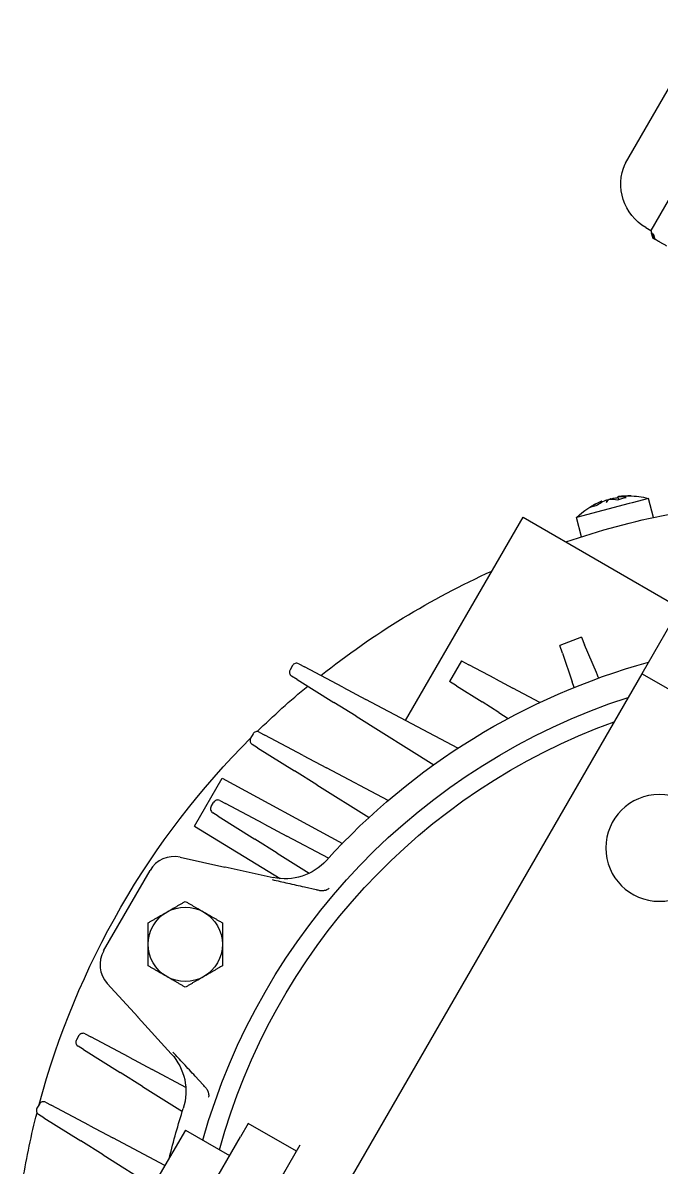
# Model space of a CAD drawing. Header units: millimetres. Extents: x -383313 to -161684, y -117025 to 99224.
# Drawn here: x -334105.1 to -334036.4, y 32001.8 to 32125 of the extents above; entities that cross this region are included whole.
import ezdxf

# ---------------------------------------------------------------- set-up
doc = ezdxf.new("R2010")
doc.units = ezdxf.units.MM
doc.header["$MEASUREMENT"] = 0
doc.layers.add('PV-9BDA', color=7, linetype='Continuous')

# ---------------------------------------------------------------- blocks, each defined once
blk = doc.blocks.new('*U96')
at = {"layer": 'PV-9BDA'}
for p, q in [((-777.2, 2690.72), (-777.2, 2664.92)), ((-771.23, 2669.82), (-771.23, 2685.82)), ((-777.96, 2664.32), (-778.12, 2664.32)), ((-777.85, 2664.32), (-777.95, 2664.32)), ((-777.8, 2664.32), (-777.84, 2664.32)), ((-777.2, 2664.92), (-777.8, 2664.32)), ((-777.8, 2664.32), (-777.8, 2664.32)), ((-777.61, 2664.72), (-777.67, 2664.72)), ((-777.47, 2664.72), (-777.51, 2664.72)), ((-777.41, 2664.72), (-777.42, 2664.72)), ((-776.6, 2664.92), (-777.2, 2664.92)), ((-792.9, 2638.31), (-791.4, 2639.81)), ((-791.4, 2639.81), (-790.12, 2638.52)), ((-790.12, 2638.52), (-789.88, 2638.29)), ((-789.88, 2638.29), (-785.74, 2634.15)), ((-788.69, 2638.12), (-788.48, 2638.32)), ((-788.52, 2638.36), (-788.52, 2638.35)), ((-788.14, 2637.85), (-788.07, 2637.91)), ((-787.91, 2637.75), (-787.93, 2637.73)), ((-787.73, 2637.38), (-787.64, 2637.48)), ((-787.29, 2637), (-787.23, 2637.07)), ((-787.19, 2637.03), (-787.27, 2636.96)), ((-787.24, 2632.65), (-785.74, 2634.15)), ((-800.23, 2631.82), (-800.23, 2623.12)), ((-780.73, 2631.32), (-800.23, 2631.32)), ((-780.73, 2606.04), (-780.73, 2631.32)), ((-829.73, 2623.12), (-800.23, 2623.12)), ((-800.23, 2623.12), (-800.23, 2545.32)), ((-795.94, 2620.78), (-793.34, 2622.74)), ((-792.64, 2623.27), (-793.34, 2622.74)), ((-792.64, 2623.27), (-791.06, 2621.33)), ((-791.73, 2620.75), (-791.06, 2621.33)), ((-791.73, 2620.75), (-794.18, 2618.61)), ((-794.66, 2618.2), (-794.18, 2618.61)), ((-792.26, 2614.94), (-788.97, 2614.83)), ((-786.85, 2614.75), (-788.97, 2614.83)), ((-786.85, 2614.75), (-783.61, 2614.64)), ((-782.73, 2614.61), (-783.61, 2614.64)), ((-782.73, 2614.61), (-782.73, 2612.03)), ((-788.97, 2611.81), (-790.18, 2611.77)), ((-788.97, 2611.81), (-786.85, 2611.88)), ((-783.61, 2612), (-786.85, 2611.88)), ((-783.61, 2612), (-782.73, 2612.03)), ((-787.09, 2606.26), (-775.89, 2605.87)), ((-773.06, 2605.77), (-775.89, 2605.87)), ((-773.06, 2605.77), (-768.4, 2605.61)), ((-767.71, 2605.58), (-768.4, 2605.61)), ((-767.23, 2605.08), (-767.23, 2604.55)), ((-775.89, 2603.77), (-785.73, 2603.42)), ((-775.89, 2603.77), (-773.06, 2603.86)), ((-768.4, 2604.03), (-773.06, 2603.86)), ((-768.4, 2604.03), (-767.71, 2604.05)), ((-783.4, 2597.63), (-775.89, 2597.37)), ((-773.06, 2597.27), (-775.89, 2597.37)), ((-773.06, 2597.27), (-768.4, 2597.11)), ((-767.71, 2597.08), (-768.4, 2597.11)), ((-767.23, 2596.58), (-767.23, 2596.05)), ((-775.89, 2595.27), (-782.54, 2595.03)), ((-775.89, 2595.27), (-773.06, 2595.36)), ((-768.4, 2595.53), (-773.06, 2595.36)), ((-768.4, 2595.53), (-767.71, 2595.55)), ((-766.73, 2590.8), (-781.45, 2591.19)), ((-766.73, 2584.83), (-766.73, 2590.8)), ((-780.95, 2589.05), (-775.89, 2588.87)), ((-773.06, 2588.77), (-775.89, 2588.87)), ((-773.06, 2588.77), (-768.4, 2588.61)), ((-767.71, 2588.58), (-768.4, 2588.61)), ((-767.23, 2587.55), (-767.23, 2588.08)), ((-775.89, 2586.77), (-779.97, 2586.62)), ((-775.89, 2586.77), (-773.06, 2586.86)), ((-768.4, 2587.03), (-773.06, 2586.86)), ((-768.4, 2587.03), (-767.71, 2587.05)), ((-780.25, 2585.08), (-781.47, 2585.46)), ((-766.73, 2584.83), (-777.53, 2584.55)), ((-771.78, 2582.68), (-776.82, 2584.27)), ((-771.77, 2582.65), (-771.78, 2582.68)), ((-767.07, 2581.17), (-771.77, 2582.65)), ((-764.97, 2568.32), (-764.97, 2578.31)), ((-771.77, 2563.98), (-767.07, 2565.46)), ((-776.82, 2562.36), (-771.78, 2563.95)), ((-771.78, 2563.95), (-771.77, 2563.98)), ((-793.73, 2553.45), (-793.73, 2560.82)), ((-781.47, 2561.17), (-780.25, 2561.55)), ((-793.73, 2558.36), (-793.73, 2560.01)), ((-793.73, 2560.01), (-787.73, 2560.01)), ((-787.73, 2560.01), (-787.73, 2558.36)), ((-779.97, 2560.01), (-775.89, 2559.87)), ((-773.06, 2559.77), (-775.89, 2559.87)), ((-773.06, 2559.77), (-768.4, 2559.61)), ((-767.71, 2559.58), (-768.4, 2559.61)), ((-793.73, 2556.64), (-793.73, 2558.36)), ((-787.73, 2545.55), (-787.73, 2558.36)), ((-767.23, 2559.08), (-767.23, 2558.55)), ((-775.89, 2557.77), (-780.95, 2557.59)), ((-775.89, 2557.77), (-773.06, 2557.86)), ((-768.4, 2558.03), (-773.06, 2557.86)), ((-768.4, 2558.03), (-767.71, 2558.05)), ((-782.23, 2556.01), (-787.73, 2556.01)), ((-782.23, 2556.01), (-782.23, 2550.1)), ((-782.23, 2551.59), (-775.89, 2551.37)), ((-773.06, 2551.27), (-775.89, 2551.37)), ((-773.06, 2551.27), (-768.4, 2551.11)), ((-767.71, 2551.08), (-768.4, 2551.11)), ((-768.4, 2549.53), (-773.06, 2549.36)), ((-768.4, 2549.53), (-767.71, 2549.55)), ((-767.23, 2550.58), (-767.23, 2550.05)), ((-775.89, 2549.27), (-782.23, 2549.04)), ((-775.89, 2549.27), (-773.06, 2549.36))]:
    blk.add_line(p, q, dxfattribs=at)
blk.add_circle((-811.23, 2607.82), 5.75, dxfattribs=at)
for centre, radius, start, end in [((-776.6, 2670.32), 5.4, 270, 354.1337), ((-771.73, 2669.82), 0.5, -5.8663, 0), ((-852.23, 2573.32), 88, 41.2306, 56.0729), ((-793.47, 2632.08), 8, 67.5779, 75), ((-793.47, 2632.08), 8, 52.5512, 67.5779), ((-793.47, 2632.08), 8, 15, 37.4488), ((-852.23, 2573.32), 73, 12.1875, 44.5753), ((-852.23, 2573.32), 88, 21.5759, 35.6591), ((-852.23, 2573.32), 70, -14.3146, 42.0246), ((-852.23, 2573.32), 68, 345.2549, 40.1192), ((-852.23, 2573.32), 88, 15.6245, 20.3916), ((-852.23, 2573.32), 88, 344.9963, 15.0037), ((-772.23, 2573.32), 4, 90, 150), ((-772.23, 2573.32), 4, 30, 90), ((-772.23, 2573.32), 4, 150, 210), ((-772.23, 2573.32), 4, 330, 30), ((-772.23, 2573.32), 4, 210, 270), ((-772.23, 2573.32), 4, -90, -30), ((-852.23, 2573.32), 73, 343.517, 347.8125), ((-852.23, 2573.32), 88, 339.6084, 344.3755)]:
    blk.add_arc(centre, radius, start, end, dxfattribs=at)
for centre, major_axis, ratio, start_param, end_param in [((-916.63, 2765.12), (187.24, 0), 0.8, -0.738152, -0.734548), ((-793.45, 2632.06), (5.66, 5.66), 0.992878, 0.115142, 0.290567), ((-794.36, 2632.97), (5.42, 5.42), 0.837169, -0.075114, 0.075114), ((-793.69, 2632.3), (5.64, 5.64), 0.837169, 0.093397, 0.110524), ((-793.25, 2631.86), (5.64, 5.64), 0.837169, 0.093397, 0.181059), ((-793.13, 2631.74), (5.64, 5.64), 0.546944, 0.093397, 0.292394), ((-793.81, 2632.42), (5.64, 5.64), 0.546944, -0.110524, -0.093397), ((-793.61, 2632.21), (5.66, 5.66), 0.28974, -0.290567, -0.115142), ((-793.81, 2632.42), (5.64, 5.64), 0.546944, -0.18199, -0.157409), ((-793.69, 2632.3), (5.64, 5.64), 0.837169, -0.292394, -0.093397), ((-792.11, 2630.72), (5.42, 5.42), 0.546944, -0.075114, 0.075114), ((-775.01, 2590), (-0.73, -5.96), 0.999645, -1.236854, -0.184248), ((-775.01, 2556.64), (0.73, -5.96), 0.999645, -2.957344, -1.904739)]:
    blk.add_ellipse(centre, major_axis=major_axis, ratio=ratio, start_param=start_param, end_param=end_param, dxfattribs=at)
at = {"layer": 'PV-9BDA', "extrusion": (0, 0, -1)}
for centre, major_axis, ratio, start_param, end_param in [((-793.51, 2632.12), (5.66, 5.66), 0.957105, -0.290567, -0.115142), ((-793.81, 2632.42), (5.64, 5.64), 0.546947, -0.292382, -0.093385), ((-793.34, 2631.94), (5.66, 5.66), 0.28974, -0.171137, -0.115142), ((-793.33, 2631.94), (5.66, 5.66), 0.119138, 0.115142, 0.290567), ((-793.49, 2632.09), (5.66, 5.66), 0.992878, 0.115142, 0.121368), ((-793.25, 2631.86), (5.64, 5.64), 0.837166, 0.093436, 0.292434), ((-767.97, 2578.31), (2.42, 1.77), 0.999473, -0.632431, 0.632431), ((-767.97, 2568.33), (2.42, -1.77), 0.999473, -0.632431, 0.632431)]:
    blk.add_ellipse(centre, major_axis=major_axis, ratio=ratio, start_param=start_param, end_param=end_param, dxfattribs=at)
at = {"layer": 'PV-9BDA'}
for points, weights in [([(-779.55, 2664.32), (-778.54, 2664.32), (-778.12, 2664.32)], [1.37739130435, 1.4275919541, 1.44956415235]), ([(-777.61, 2664.72), (-777.78, 2664.52), (-777.96, 2664.32)], [1.03610892779, 1.039130823, 1.0418031793]), ([(-777.95, 2664.32), (-777.72, 2664.52), (-777.51, 2664.72)], [1.02778387834, 1.02523616473, 1.02233994966]), ([(-777.47, 2664.72), (-777.66, 2664.52), (-777.85, 2664.32)], [1.02889850981, 1.03201402407, 1.03477624]), ([(-777.84, 2664.32), (-777.62, 2664.52), (-777.42, 2664.72)], [1.02848466918, 1.02579904377, 1.02276027688]), ([(-777.41, 2664.72), (-777.6, 2664.52), (-777.8, 2664.32)], [1.02475318706, 1.02786898076, 1.03063010063]), ([(-774.54, 2577.32), (-775.16, 2576.25), (-775.7, 2575.32)], [1.73205080757, 1.86602540378, 1.86602540378]), ([(-772.23, 2577.32), (-773.3, 2577.32), (-774.54, 2577.32)], [1.86602540378, 1.86602540378, 1.73205080757]), ([(-769.92, 2577.32), (-771.16, 2577.32), (-772.23, 2577.32)], [1.73205080757, 1.86602540378, 1.86602540378]), ([(-768.77, 2575.32), (-769.3, 2576.25), (-769.92, 2577.32)], [1.86602540378, 1.86602540378, 1.73205080757]), ([(-775.7, 2575.32), (-776.23, 2574.39), (-776.85, 2573.32)], [1.86602540378, 1.86602540378, 1.73205080757]), ([(-767.61, 2573.32), (-768.23, 2574.39), (-768.77, 2575.32)], [1.73205080757, 1.86602540378, 1.86602540378]), ([(-776.85, 2573.32), (-776.23, 2572.25), (-775.7, 2571.32)], [1.73205080757, 1.86602540378, 1.86602540378]), ([(-768.77, 2571.32), (-768.23, 2572.25), (-767.61, 2573.32)], [1.86602540378, 1.86602540378, 1.73205080757]), ([(-775.7, 2571.32), (-775.16, 2570.39), (-774.54, 2569.32)], [1.86602540378, 1.86602540378, 1.73205080757]), ([(-769.92, 2569.32), (-769.3, 2570.39), (-768.77, 2571.32)], [1.73205080757, 1.86602540378, 1.86602540378]), ([(-774.54, 2569.32), (-773.3, 2569.32), (-772.23, 2569.32)], [1.73205080757, 1.86602540378, 1.86602540378]), ([(-772.23, 2569.32), (-771.16, 2569.32), (-769.92, 2569.32)], [1.86602540378, 1.86602540378, 1.73205080757])]:
    blk.add_rational_spline(points, weights, degree=2, dxfattribs=at)
for points in [[(-777.96, 2664.32), (-777.95, 2664.32), (-777.95, 2664.32), (-777.95, 2664.32)], [(-777.85, 2664.32), (-777.84, 2664.32), (-777.84, 2664.32), (-777.84, 2664.32)], [(-781.47, 2585.46), (-781.59, 2585.5), (-781.73, 2585.55), (-781.85, 2585.58)], [(-781.85, 2561.05), (-781.73, 2561.09), (-781.59, 2561.13), (-781.47, 2561.17)]]:
    blk.add_open_spline(points, degree=3, dxfattribs=at)
for points, knots in [([(-796.44, 2620.4), (-796.38, 2620.44), (-796.32, 2620.49), (-796.15, 2620.62), (-796.04, 2620.7), (-795.94, 2620.78)], [0.02814133, 0.02814133, 0.02814133, 0.02814133, 0.05405164, 0.05405164, 0.10810243, 0.10810243, 0.10810243, 0.10810243]), ([(-767.71, 2605.58), (-767.56, 2605.58), (-767.44, 2605.51), (-767.27, 2605.32), (-767.23, 2605.2), (-767.23, 2605.08)], [0.4158314, 0.4158314, 0.4158314, 0.4158314, 0.512009, 0.512009, 0.6118152, 0.6118152, 0.6118152, 0.6118152]), ([(-767.23, 2604.55), (-767.23, 2604.44), (-767.27, 2604.32), (-767.44, 2604.13), (-767.56, 2604.06), (-767.71, 2604.05)], [0, 0, 0, 0, 0.0998062, 0.0998062, 0.1959838, 0.1959838, 0.1959838, 0.1959838]), ([(-767.71, 2597.08), (-767.56, 2597.08), (-767.44, 2597.01), (-767.27, 2596.82), (-767.23, 2596.7), (-767.23, 2596.58)], [0.4158314, 0.4158314, 0.4158314, 0.4158314, 0.512009, 0.512009, 0.6118152, 0.6118152, 0.6118152, 0.6118152]), ([(-767.23, 2596.05), (-767.23, 2595.93), (-767.29, 2595.79), (-767.45, 2595.62), (-767.58, 2595.56), (-767.71, 2595.55)], [0, 0, 0, 0, 0.1073768, 0.1073768, 0.1932532, 0.1932532, 0.1932532, 0.1932532]), ([(-767.71, 2588.58), (-767.56, 2588.58), (-767.44, 2588.51), (-767.27, 2588.32), (-767.23, 2588.2), (-767.23, 2588.08)], [0.4158314, 0.4158314, 0.4158314, 0.4158314, 0.512009, 0.512009, 0.6118152, 0.6118152, 0.6118152, 0.6118152]), ([(-767.23, 2587.55), (-767.23, 2587.44), (-767.27, 2587.32), (-767.44, 2587.13), (-767.56, 2587.06), (-767.71, 2587.05)], [0, 0, 0, 0, 0.0998062, 0.0998062, 0.1959838, 0.1959838, 0.1959838, 0.1959838]), ([(-782.4, 2585.94), (-782.45, 2586), (-782.5, 2586.06), (-782.53, 2586.11), (-782.57, 2586.17), (-782.6, 2586.23), (-782.62, 2586.28)], [0.0000000001, 0.0000000001, 0.0000000001, 0.0000000001, 0.000299314, 0.000299314, 0.000299314, 0.000598628, 0.000598628, 0.000598628, 0.000598628]), ([(-781.85, 2585.58), (-781.9, 2585.6), (-781.94, 2585.61), (-782.11, 2585.69), (-782.22, 2585.77), (-782.34, 2585.88), (-782.37, 2585.91), (-782.4, 2585.94)], [0.04252979, 0.04252979, 0.04252979, 0.04252979, 0.04546645, 0.04546645, 0.05384879, 0.05384879, 0.05652632, 0.05652632, 0.05652632, 0.05652632]), ([(-776.85, 2584.03), (-777.39, 2584.2), (-777.95, 2584.37), (-778.79, 2584.63), (-779.08, 2584.72), (-779.66, 2584.9), (-779.95, 2584.99), (-780.25, 2585.08)], [-0.000015492, -0.000015492, -0.000015492, -0.000015492, 0.001843322, 0.001843322, 0.00277273, 0.00277273, 0.003702137, 0.003702137, 0.003702137, 0.003702137]), ([(-780.25, 2561.55), (-779.95, 2561.65), (-779.66, 2561.74), (-779.08, 2561.92), (-778.79, 2562.01), (-778.23, 2562.18), (-777.95, 2562.27), (-777.4, 2562.43), (-777.12, 2562.52), (-776.85, 2562.6)], [0, 0, 0, 0, 0.000924681, 0.000924681, 0.001849362, 0.001849362, 0.002774044, 0.002774044, 0.003698725, 0.003698725, 0.003698725, 0.003698725]), ([(-782.4, 2560.7), (-782.45, 2560.64), (-782.5, 2560.58), (-782.57, 2560.47), (-782.59, 2560.42), (-782.61, 2560.37), (-782.62, 2560.36), (-782.62, 2560.36), (-782.62, 2560.35)], [0.00000001, 0.00000001, 0.00000001, 0.00000001, 0.03000004, 0.03000004, 0.05566252, 0.05566252, 0.05789102, 0.06011932, 0.06011932, 0.06011932, 0.06011932]), ([(-781.85, 2561.05), (-781.9, 2561.04), (-781.94, 2561.02), (-782.11, 2560.94), (-782.22, 2560.87), (-782.34, 2560.75), (-782.37, 2560.72), (-782.4, 2560.7)], [-0.014404582, -0.014404582, -0.014404582, -0.014404582, -0.013012867, -0.013012867, -0.009040351, -0.009040351, -0.007771428, -0.007771428, -0.007771428, -0.007771428]), ([(-767.71, 2559.58), (-767.56, 2559.58), (-767.44, 2559.51), (-767.27, 2559.32), (-767.23, 2559.2), (-767.23, 2559.08)], [0.4158314, 0.4158314, 0.4158314, 0.4158314, 0.512009, 0.512009, 0.6118152, 0.6118152, 0.6118152, 0.6118152]), ([(-767.23, 2558.55), (-767.23, 2558.44), (-767.27, 2558.32), (-767.44, 2558.13), (-767.56, 2558.06), (-767.71, 2558.05)], [0, 0, 0, 0, 0.0998062, 0.0998062, 0.1959838, 0.1959838, 0.1959838, 0.1959838]), ([(-767.71, 2551.08), (-767.56, 2551.08), (-767.44, 2551.01), (-767.27, 2550.82), (-767.23, 2550.7), (-767.23, 2550.58)], [0.4131023, 0.4131023, 0.4131023, 0.4131023, 0.5092799, 0.5092799, 0.6090861, 0.6090861, 0.6090861, 0.6090861]), ([(-767.23, 2550.05), (-767.23, 2549.94), (-767.27, 2549.82), (-767.44, 2549.63), (-767.56, 2549.56), (-767.71, 2549.55)], [0, 0, 0, 0, 0.0998062, 0.0998062, 0.1959838, 0.1959838, 0.1959838, 0.1959838])]:
    blk.add_open_spline(points, degree=3, knots=knots, dxfattribs=at)

msp = doc.modelspace()

# ---------------------------------------------------------------- block references
at = {"layer": 'PV-9BDA', "xscale": -1, "rotation": 329.9999999999968}
msp.add_blockref('*U96', (-336043.08341, 30183.33984), dxfattribs=at)

doc.saveas('drawing.dxf')
